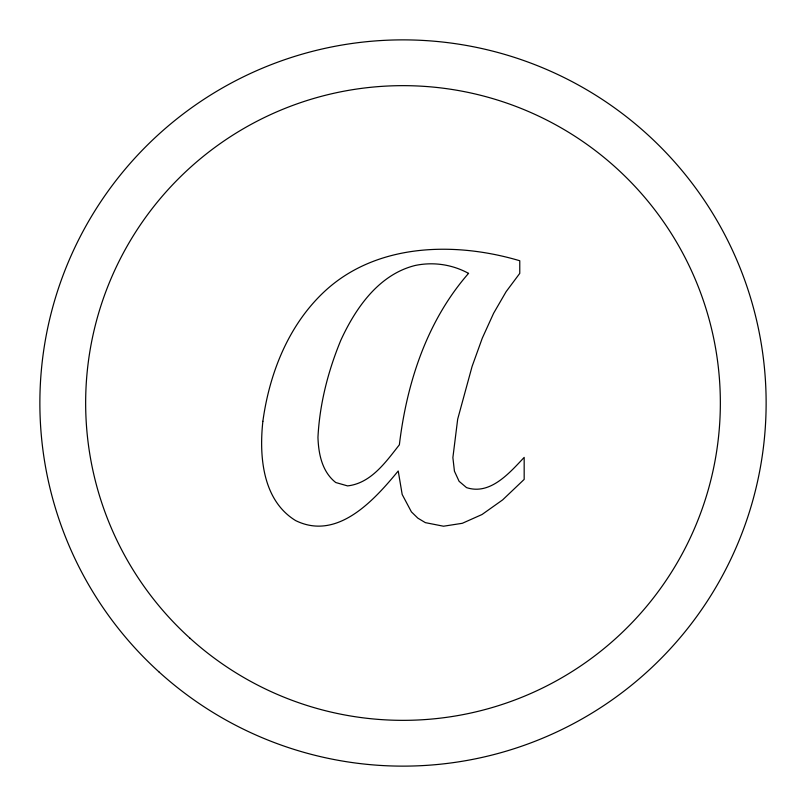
<?xml version="1.0" encoding="UTF-8"?>
<svg xmlns="http://www.w3.org/2000/svg" width="806" height="806" viewBox="0 0 806 806"><rect width="100%" height="100%" fill="white"/><g stroke="black" fill="none" stroke-linecap="round" stroke-linejoin="round"><path stroke-width="1.21" d="M468.558 273.365C426.888 320.959 406.768 382.86 399.373 444.801C385.862 461.939 371.082 483.247 347.577 485.897L335.749 482.522C322.037 471.752 318.511 453.869 317.957 437.346C319.65 403.877 328.072 371.103 340.847 340.192C355.658 307.993 378.79 274.524 415.15 265.476A77.9 77.9 0 0 1 468.548 273.375M262.867 421.316C259.058 456.256 262.514 500.325 295.661 520.605C337.533 541.118 374.206 500.103 398.224 470.986L402.184 494.491L411.413 511.881L417.861 518.157L425.356 522.641L443.522 526.217L462.322 523.296L482.028 514.51L502.642 499.881L524.172 479.399L524.172 457.415C509.583 472.779 490.32 495.468 466.523 487.61L459.098 481.303L454.433 471.178L452.881 457.607L457.687 419.15L472.084 366.448L482.27 338.198L493.615 313.262L506.118 291.661L519.769 273.365L519.769 260.751C454.997 241.488 376.331 243.029 324.355 291.631C288.407 325.221 269.446 373.309 262.867 421.316M158.953 671.892A363.123 363.123 0 0 0 757.892 479.902A363.123 363.123 0 0 0 292.155 57.206A363.123 363.123 0 0 0 158.953 671.892M189.722 637.989A317.342 317.342 0 0 0 713.149 470.2A317.342 317.342 0 0 0 306.129 100.8A317.342 317.342 0 0 0 189.722 637.989"/></g></svg>
